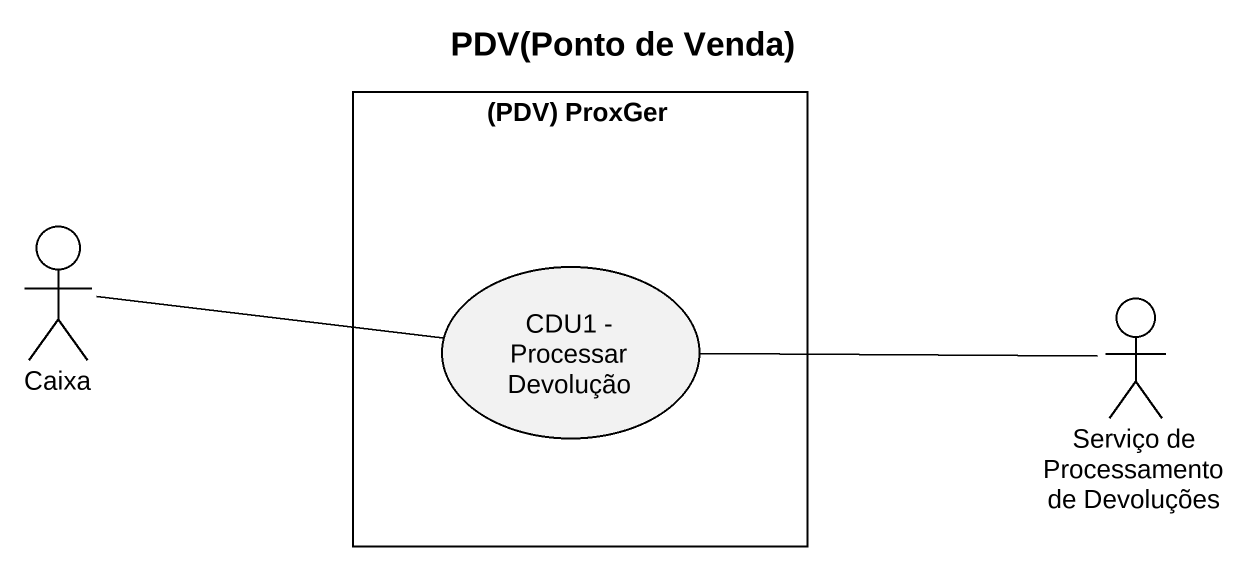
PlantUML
@startuml
title PDV(Ponto de Venda)
rectangle "(PDV) ProxGer" as PDV_ProxGer {
  usecase "CDU1 - Processar Devolução" as CDU1_Processar_Devolução
}
actor Caixa
actor "Serviço de Processamento de Devoluções" as Serviço_de_Processamento_de
Caixa -right- CDU1_Processar_Devolução
Serviço_de_Processamento_de -left- CDU1_Processar_Devolução
@enduml
